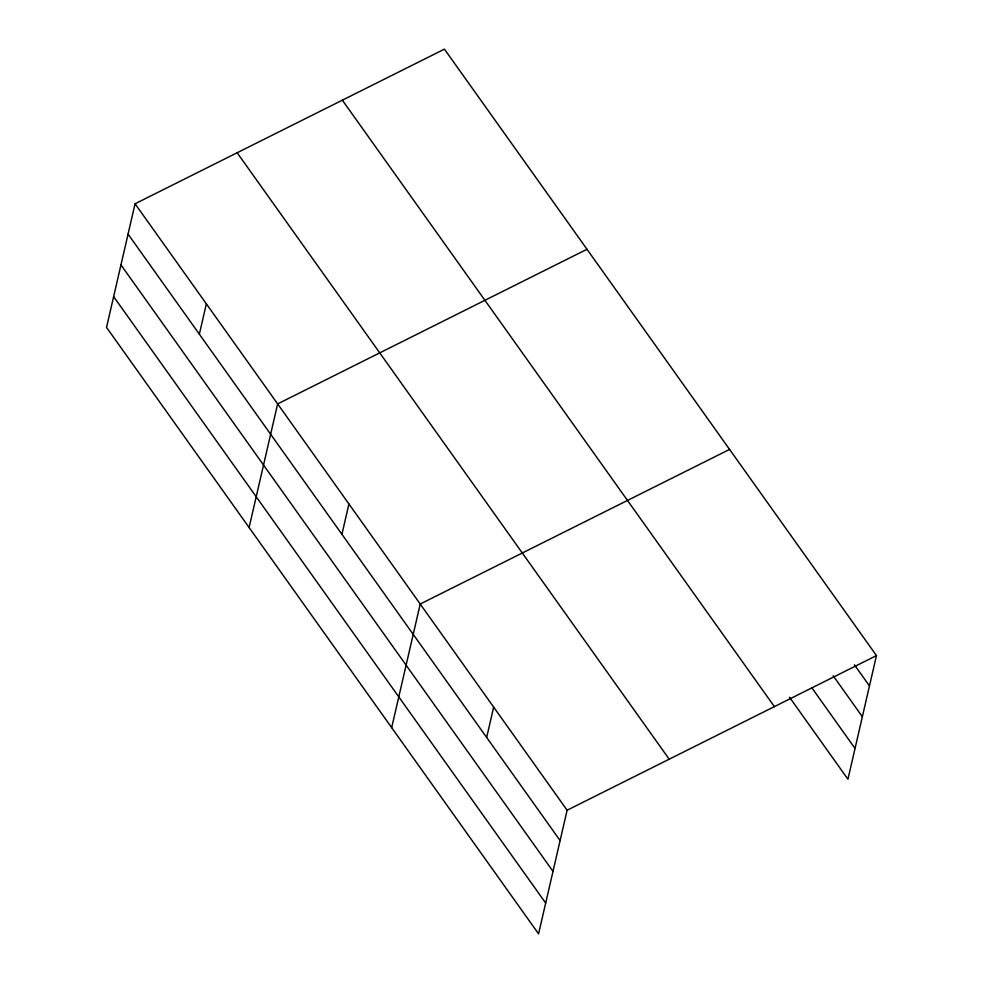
<?xml version="1.0" encoding="UTF-8"?>
<svg xmlns="http://www.w3.org/2000/svg" width="983" height="983" viewBox="0 0 983 983"><rect width="100%" height="100%" fill="white"/><g stroke="black" fill="none" stroke-linecap="round" stroke-linejoin="round"><path stroke-width="1.47" d="M135.064 203.776L106.533 327.4L538.573 933.85L567.117 810.225L135.064 203.776L444.427 49.15L876.467 655.6L847.936 779.224L789.521 697.242M199.352 334.183L206.356 303.845M249.104 527.527L277.648 403.902L586.998 249.277M341.924 534.31L348.928 503.972M391.676 727.653L420.22 604.029L729.583 449.403M486.659 737.471L493.663 707.121M567.117 810.225L876.467 655.6M854.424 664.827L869.464 685.937M833.154 675.739L862.361 716.73M811.675 687.572L855.038 748.444M342.342 100.18L774.383 706.617M237.161 152.746L669.202 759.195M128.06 234.126L560.113 840.563M120.958 264.906L552.999 871.356M113.635 296.62L545.676 903.07"/></g></svg>
